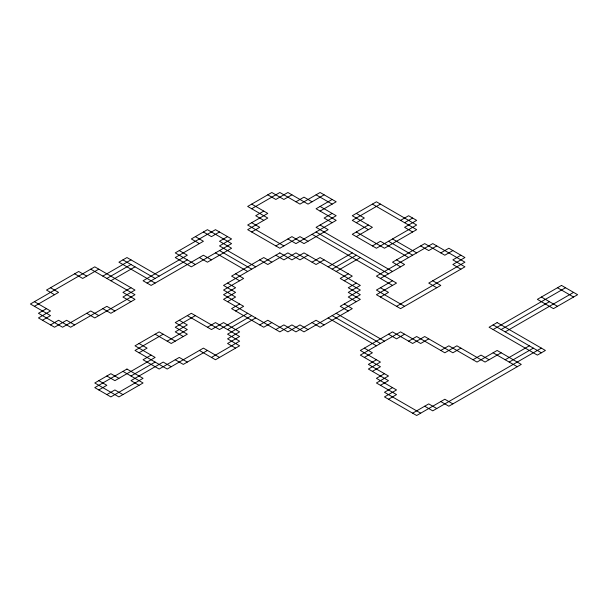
<?xml version="1.0" encoding="UTF-8"?>
<svg xmlns="http://www.w3.org/2000/svg" width="608" height="608" viewBox="0 0 608 608"><rect width="100%" height="100%" fill="white"/><g stroke="black" fill="none" stroke-linecap="round" stroke-linejoin="round"><path stroke-width="0.91" d="M34.42 306.326L58.566 292.387L50.517 287.736M98.8 269.154L82.703 278.449L74.662 273.805M46.497 308.644L38.448 313.295L62.586 327.233L90.752 310.969L98.8 315.613M102.82 276.123L130.986 259.867M106.848 278.449L130.986 264.51M42.469 320.264L50.517 315.613L30.4 304L94.78 266.836L135.014 290.062L122.938 297.031L130.986 301.674M110.869 280.767L135.014 266.836M50.517 324.908L58.566 320.264L70.634 327.233L106.848 306.326L114.897 310.969M251.697 208.757L279.862 192.5L299.98 204.113L320.097 192.5L336.186 201.788L320.097 211.082M219.503 231.99L211.462 236.634L203.414 231.99M130.986 287.736L122.938 292.387L135.014 299.356L110.869 313.295L102.82 308.644M263.766 211.082L255.717 215.726L263.766 220.37M291.931 194.818L283.883 199.47L271.814 192.5L247.669 206.439L267.786 218.052L247.669 229.664L279.862 248.246L299.98 236.634L308.02 241.277M147.083 283.092L187.317 259.867M227.552 236.634L219.503 241.277L231.58 248.246L207.434 262.185L199.386 257.541M295.952 201.788L304 197.144L312.048 201.788M251.697 231.99L259.738 227.339L251.697 222.695M324.117 194.818L308.02 204.113L287.903 192.5L275.834 199.47L267.786 194.818M332.166 199.47L316.069 208.757L336.186 220.37L295.952 243.603L287.903 238.959M275.834 245.928L291.931 236.634L304 243.603L328.138 229.664L320.097 225.021M332.166 213.408L324.117 218.052L332.166 222.695M380.448 204.113L352.283 220.37L368.38 229.664M163.18 334.195L135.014 350.459L167.2 369.041L203.414 348.133L219.503 357.428M195.366 315.613L175.248 327.233L187.317 334.195L171.22 343.49L155.131 334.195M356.303 222.695L364.352 218.052L356.303 213.408M139.034 352.784L147.083 348.133L139.034 343.49M227.552 301.674L235.6 297.031L223.531 290.062L243.648 278.449L235.6 273.805M308.02 255.216L299.98 259.867L287.903 252.898L267.786 264.51L259.738 259.867M167.2 341.164L187.317 329.551L175.248 322.582L191.338 313.295L219.503 329.551L247.669 313.295M368.38 225.021L352.283 234.308L376.42 248.246L416.662 225.021L376.42 201.788L352.283 215.726L372.4 227.339L356.303 236.634M151.103 355.102L143.062 359.754L159.152 369.041L179.269 357.428L187.317 362.072M239.62 304L231.58 308.644L263.766 327.233L271.814 322.582M312.048 262.185L320.097 257.541L352.283 276.123L344.234 280.767M98.8 389.948L106.848 385.305L98.8 380.661M207.434 327.233L215.483 322.582L239.62 336.52L227.552 343.49L235.6 348.133M235.6 310.969L243.648 306.326L223.531 294.705L235.6 287.736L227.552 283.092M324.117 259.867L316.069 264.51L295.952 252.898L283.883 259.867L275.834 255.216M130.986 376.01L155.131 362.072M400.566 220.37L408.614 215.726L416.662 220.37L404.586 227.339L412.634 231.99M106.848 394.592L114.897 389.948L122.938 394.592M328.138 266.836L352.283 252.898M404.586 222.695L412.634 218.052M227.552 329.551L251.697 315.613M332.166 269.154L356.303 255.216M372.4 245.928L380.448 241.277L408.614 257.541M255.717 317.938L227.552 334.195L239.62 341.164L211.462 357.428M336.186 271.48L360.331 257.541M207.434 350.459L183.297 364.397L175.248 359.754M259.738 324.908L267.786 320.264L287.903 331.877L299.98 324.908L308.02 329.551M348.262 273.805L340.214 278.449L360.331 290.062L348.262 297.031L356.303 301.674M275.834 329.551L283.883 324.908L295.952 331.877L316.069 320.264L324.117 324.908M356.303 283.092L348.262 287.736L360.331 294.705L340.214 306.326L348.262 310.969M380.448 278.449L404.586 264.51L396.538 259.867M436.78 245.928L428.731 250.572L420.683 245.928M392.517 280.767L376.42 290.062L404.586 306.326M440.8 252.898L448.848 248.246L464.938 257.541L452.869 264.51L460.917 269.154M452.869 250.572L444.82 255.216L424.703 243.603L392.517 262.185L400.566 266.836M380.448 297.031L388.497 292.387L380.448 287.736M460.917 255.216L452.869 259.867L464.938 266.836L396.538 306.326M364.352 357.428L372.4 352.784L364.352 348.133M404.586 334.195L396.538 338.846L388.497 334.195M376.42 359.754L368.38 364.397L388.497 376.01L376.42 382.979L396.538 394.592L388.497 399.243M408.614 341.164L416.662 336.52L444.82 352.784L456.897 345.815L485.062 362.072L501.152 352.784M372.4 371.366L380.448 366.723L360.331 355.102L400.566 331.877L420.683 343.49L428.731 338.846M384.469 373.692L376.42 378.336L396.538 389.948L384.469 396.918L416.662 415.5L444.82 399.243L452.869 403.887M380.448 385.305L388.497 380.661L368.38 369.041L380.448 362.072L360.331 350.459L392.517 331.877L412.634 343.49L424.703 336.52L452.869 352.784L460.917 348.133M440.8 350.459L448.848 345.815L477.014 362.072L497.131 350.459L521.269 364.397L448.848 406.212L440.8 401.561M392.517 387.63L384.469 392.274L420.683 413.182M493.103 329.551L565.531 287.736M501.152 329.551L549.434 301.674M505.18 331.877L573.58 292.387M472.986 359.754L481.034 355.102L489.083 359.754M412.634 413.182L428.731 403.887L436.78 408.53M505.18 359.754L529.317 345.815M509.2 362.072L533.338 348.133M541.386 348.133L432.752 410.856L424.703 406.212M557.483 287.736L573.58 297.031M541.386 297.031L557.483 306.326M372.4 204.113L416.662 229.664L384.469 248.246L356.303 231.99M316.069 194.818L332.166 204.113M392.517 238.959L416.662 252.898M388.497 241.277L412.634 255.216M320.097 206.439L336.186 215.726L316.069 227.339L392.517 271.48M432.752 280.767L440.8 285.418L400.566 308.644L376.42 294.705L396.538 283.092L312.048 234.308M436.78 287.736L428.731 283.092L464.938 262.185L432.752 243.603L376.42 276.123L392.517 285.418M493.103 324.908L541.386 352.784M316.069 231.99L388.497 273.805M251.697 204.113L267.786 213.408L247.669 225.021L283.883 245.928M493.103 352.784L517.248 366.723M271.814 262.185L263.766 257.541L231.58 276.123L239.62 280.767M344.234 304L352.283 308.644L320.097 327.233L312.048 322.582M255.717 266.836L219.503 245.928L231.58 238.959L215.483 229.664L175.248 252.898L195.366 264.51M336.186 313.295L384.469 341.164M195.366 236.634L203.414 241.277L175.248 257.541L191.338 266.836L231.58 243.603L207.434 229.664L191.338 238.959L199.386 243.603M219.503 250.572L251.697 269.154M332.166 315.613L380.448 343.49M215.483 252.898L247.669 271.48M328.138 317.938L376.42 345.815M211.462 259.867L203.414 255.216L151.103 285.418L143.062 280.767L187.317 255.216L179.269 250.572M159.152 276.123L126.966 257.541L118.917 262.185L155.131 283.092M122.938 259.867L155.131 278.449M187.317 315.613L211.462 329.551L223.531 322.582L239.62 331.877L227.552 338.846L239.62 345.815L215.483 359.754L199.386 350.459M90.752 269.154L135.014 294.705L94.78 317.938L86.731 313.295M179.269 320.264L187.317 324.908L175.248 331.877L183.297 336.52M86.731 276.123L78.683 271.48L46.497 290.062L54.538 294.705M175.248 341.164L159.152 331.877L135.014 345.815L155.131 357.428L114.897 380.661L106.848 376.01M171.22 366.723L163.18 362.072L130.986 380.661L139.034 385.305M34.42 301.674L50.517 310.969L38.448 317.938L54.538 327.233L66.614 320.264L74.662 324.908M122.938 371.366L143.062 382.979L118.917 396.918L94.78 382.979L110.869 373.692L118.917 378.336M279.862 252.898L223.531 285.418L235.6 292.387L223.531 299.356L279.862 331.877L291.931 324.908L304 331.877L360.331 299.356L348.262 292.387L360.331 285.418L304 252.898L291.931 259.867L279.862 252.898M126.966 369.041L94.78 387.63L110.869 396.918L143.062 378.336L126.966 369.041M497.131 322.582L489.083 327.233L537.366 355.102L545.414 350.459L497.131 322.582M561.503 285.418L537.366 299.356L553.462 308.644L577.6 294.705L561.503 285.418"/></g></svg>
